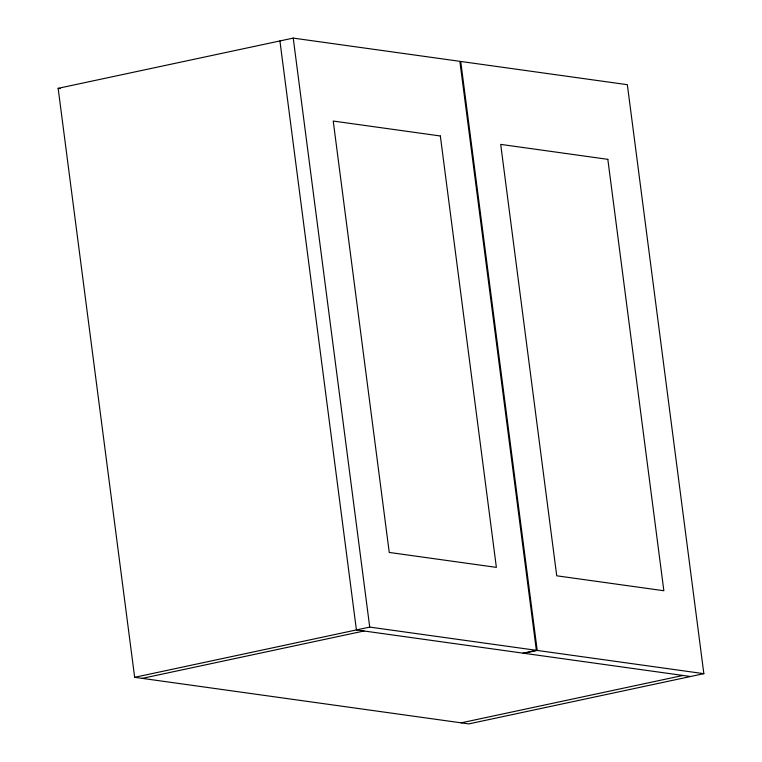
<?xml version="1.0" encoding="UTF-8"?>
<svg xmlns="http://www.w3.org/2000/svg" width="762" height="762" viewBox="0 0 762 762"><rect width="100%" height="100%" fill="white"/><g stroke="black" fill="none" stroke-linecap="round" stroke-linejoin="round"><path stroke-width="1.14" d="M703.85 673.675L537.21 650.434L460.715 61.455L627.345 84.687L703.85 673.675L468.773 723.9L134.655 677.313L58.15 88.325L293.227 38.1L459.867 61.331L536.362 650.319L523.056 653.167M134.655 677.313L369.722 627.088L536.362 650.319M142.246 678.371L364.017 630.993M523.904 653.282L537.21 650.434M461.172 722.843L682.942 675.456M58.15 88.325L60.322 88.63M690.543 676.513L356.416 629.926L279.921 40.938M293.227 38.1L369.722 627.088M440.341 135.979L333.223 121.044L389.249 552.44L496.376 567.376L440.341 135.979M607.828 159.334L500.701 144.389L556.727 575.796L663.854 590.731L607.828 159.334"/></g></svg>
